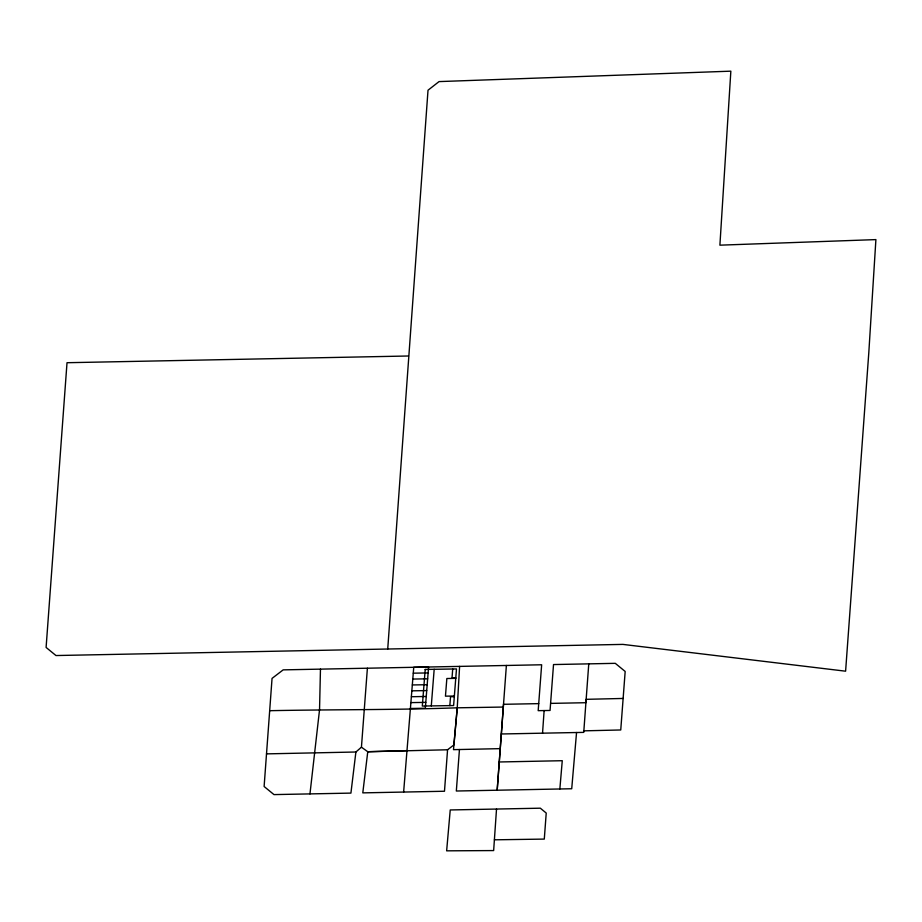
<?xml version="1.0" encoding="UTF-8"?>
<svg xmlns="http://www.w3.org/2000/svg" width="922" height="922" viewBox="0 0 922 922"><rect width="100%" height="100%" fill="white"/><g stroke="black" fill="none" stroke-linecap="round" stroke-linejoin="round"><path stroke-width="1.38" d="M320.464 669.142L319.542 709.733L309.965 793.9L273.984 794.603L264.118 786.501L272.048 678.396L283.169 669.868L541.652 664.774L538.183 710.666L550.054 710.459L553.523 664.555L615.285 663.333L625.174 671.458L620.748 729.97L583.845 730.846M500.254 748.641L453.497 749.655L457.243 707.808L459.605 666.399M367.394 668.208L361.436 747.189L355.892 752.006L266.504 753.873M496.52 809.055L493.65 850.568L446.64 850.833L450.236 809.954L540.338 808.191L546.227 813.054L544.291 839.089L494.399 839.815M387.724 649.019L428.015 90.218L439.045 81.597L730.846 71.167L719.898 245.171L875.9 239.605L868.789 352.907L845.601 671.193L622.892 644.397L55.977 655.542L46.1 647.44L67.018 362.715L408.492 355.996M542.539 733.174L544.13 710.551M459.444 749.517L456.332 791.018L497.177 790.223L503.527 704.304L538.759 703.636M503.32 707.047L457.243 707.808L453.912 744.941L447.562 749.77L444.485 791.249L362.795 792.874L367.763 751.73L361.436 747.189M506.385 665.465L497.177 790.223L571.721 788.748L576.55 732.506M588.766 663.852L585.908 702.714L550.607 703.394M403.629 792.056L413.748 667.298L428.58 667.055L425.33 708.246L410.497 708.488M431.289 705.906L434.181 669.303M449.832 705.607L450.535 696.721L454.316 696.663M452.714 669.003L452.022 677.889L455.791 677.831M559.85 788.978L562.27 760.708L499.275 761.975M355.892 752.006L350.925 793.104L309.965 793.9M407.34 750.623L367.763 751.73L447.562 749.77M623.145 698.45L586.15 699.325L583.741 732.379L501.326 733.981M457.243 707.808C394.731 710.067 332.197 709.41 269.673 710.701M413.275 673.175L428.119 672.933M412.814 679.065L427.658 678.822M455.756 678.362L446.847 678.511L445.453 696.168L454.362 696.018M412.353 684.954L427.186 684.712M411.892 690.832L426.725 690.59M411.419 696.721L426.264 696.479M410.958 702.61L425.791 702.368M425.203 669.453L422.311 706.056L453.612 705.549L456.494 668.934L425.203 669.453"/></g></svg>
